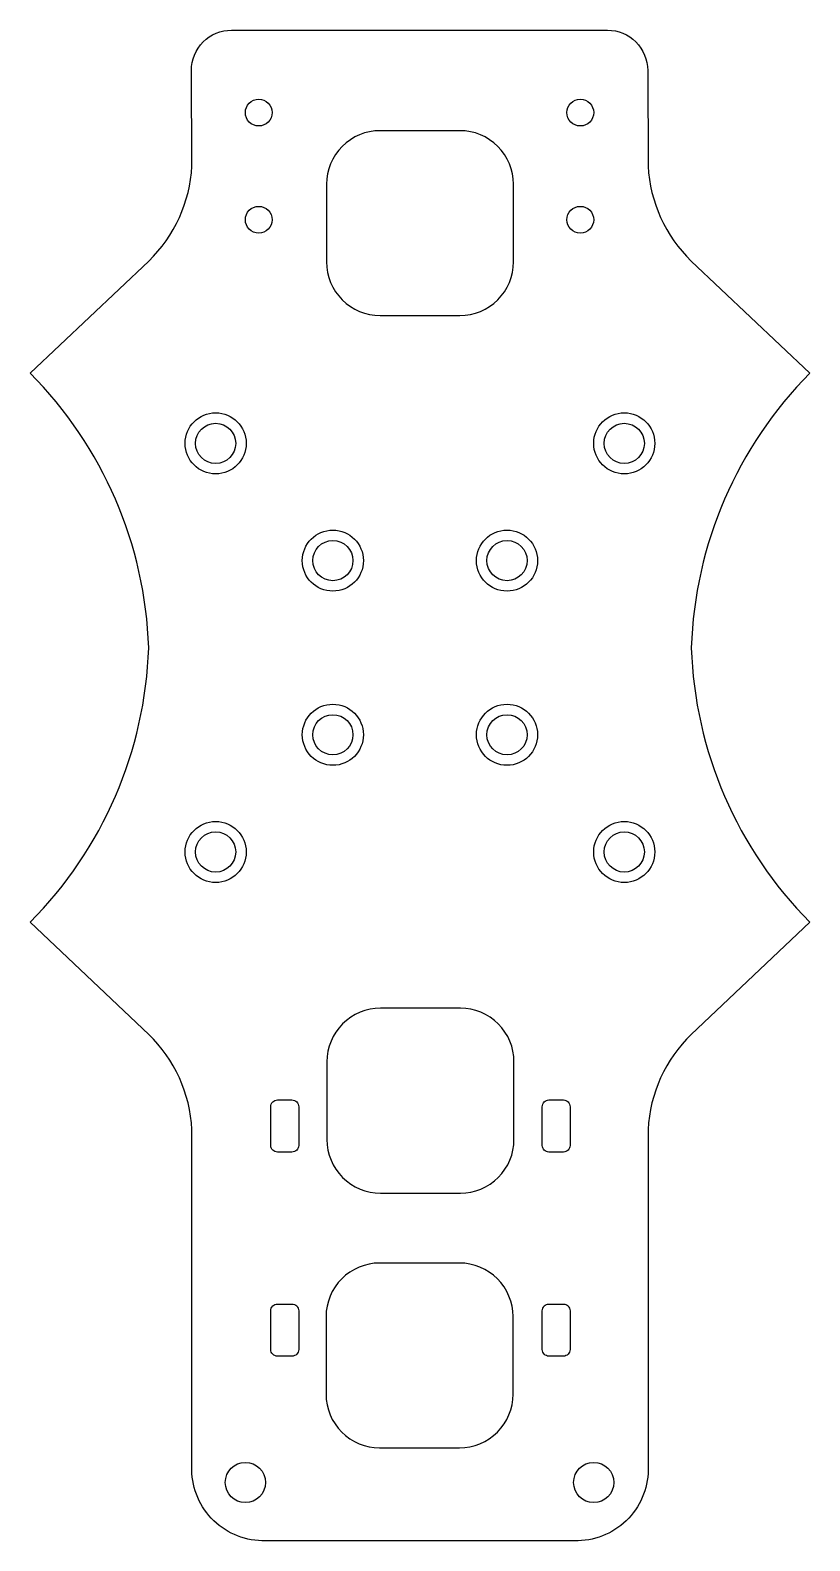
# Model space of a CAD drawing. Header units: millimetres. Extents: x 4 to 63, y 4 to 117.
import ezdxf

# ---------------------------------------------------------------- set-up
doc = ezdxf.new("R2010")
doc.units = ezdxf.units.MM
doc.header["$MEASUREMENT"] = 0
doc.layers.add('Main Plate', color=5, linetype='Continuous')

msp = doc.modelspace()

# ---------------------------------------------------------------- linework, layer by layer
at = {"layer": 'Main Plate'}
for points in [[(16.51, 114.01, -0.414214), (19.51, 117.01), (47.57, 117.01, -0.414214), (50.57, 114.01), (50.6, 106.87, 0.190054), (53.82, 99.78), (62.67, 91.4, 0.189141), (53.82, 70.92, 0.189141), (62.67, 50.43), (53.82, 42.06, 0.190054), (50.6, 34.96), (50.6, 9.82, -0.419479), (45.37, 4.26), (21.78, 4.26, -0.419479), (16.55, 9.82), (16.55, 34.96, 0.190054), (13.33, 42.06), (4.48, 50.43, 0.189141), (13.33, 70.92, 0.189141), (4.48, 91.4), (13.33, 99.78, 0.190054), (16.55, 106.87)], [(30.6, 95.71), (36.55, 95.71, 0.414214), (40.55, 99.71), (40.55, 105.51, 0.414214), (36.55, 109.51), (30.6, 109.51, 0.414214), (26.6, 105.51), (26.6, 99.71, 0.414214)], [(30.63, 30.21), (36.59, 30.21, 0.414214), (40.59, 34.21), (40.59, 40.01, 0.414214), (36.59, 44.01), (30.63, 44.01, 0.414214), (26.63, 40.01), (26.63, 34.21, 0.414214)], [(22.94, 37.16), (24.02, 37.16, -0.414214), (24.52, 36.66), (24.52, 33.77, -0.414214), (24.02, 33.27), (22.94, 33.27, -0.414214), (22.44, 33.77), (22.44, 36.66, -0.414214)], [(43.2, 37.16), (44.28, 37.16, -0.414214), (44.78, 36.66), (44.78, 33.77, -0.414214), (44.28, 33.27), (43.2, 33.27, -0.414214), (42.7, 33.77), (42.7, 36.66, -0.414214)], [(30.56, 11.2), (36.52, 11.2, 0.414214), (40.52, 15.2), (40.52, 20.99, 0.414214), (36.52, 24.99), (30.56, 24.99, 0.414214), (26.56, 20.99), (26.56, 15.2, 0.414214)], [(22.94, 21.93), (24.02, 21.93, -0.414214), (24.52, 21.43), (24.52, 18.54, -0.414214), (24.02, 18.04), (22.94, 18.04, -0.414214), (22.44, 18.54), (22.44, 21.43, -0.414214)], [(43.2, 21.93), (44.28, 21.93, -0.414214), (44.78, 21.43), (44.78, 18.54, -0.414214), (44.28, 18.04), (43.2, 18.04, -0.414214), (42.7, 18.54), (42.7, 21.43, -0.414214)]]:
    msp.add_lwpolyline(points, format="xyb", close=True, dxfattribs=at)
for centre, radius in [((21.54, 110.86), 1), ((45.54, 110.86), 1), ((21.54, 102.86), 1), ((45.54, 102.86), 1), ((18.32, 86.17), 2.28), ((48.82, 86.17), 2.28), ((18.32, 86.17), 1.5), ((48.82, 86.17), 1.5), ((27.07, 77.42), 2.28), ((40.07, 77.42), 2.28), ((27.07, 77.42), 1.5), ((40.07, 77.42), 1.5), ((27.07, 64.42), 2.28), ((40.07, 64.42), 2.28), ((27.07, 64.42), 1.5), ((40.07, 64.42), 1.5), ((18.32, 55.67), 2.28), ((48.82, 55.67), 2.28), ((18.32, 55.67), 1.5), ((48.82, 55.67), 1.5), ((20.54, 8.61), 1.5), ((46.54, 8.61), 1.5)]:
    msp.add_circle(centre, radius, dxfattribs=at)

doc.saveas('drawing.dxf')
